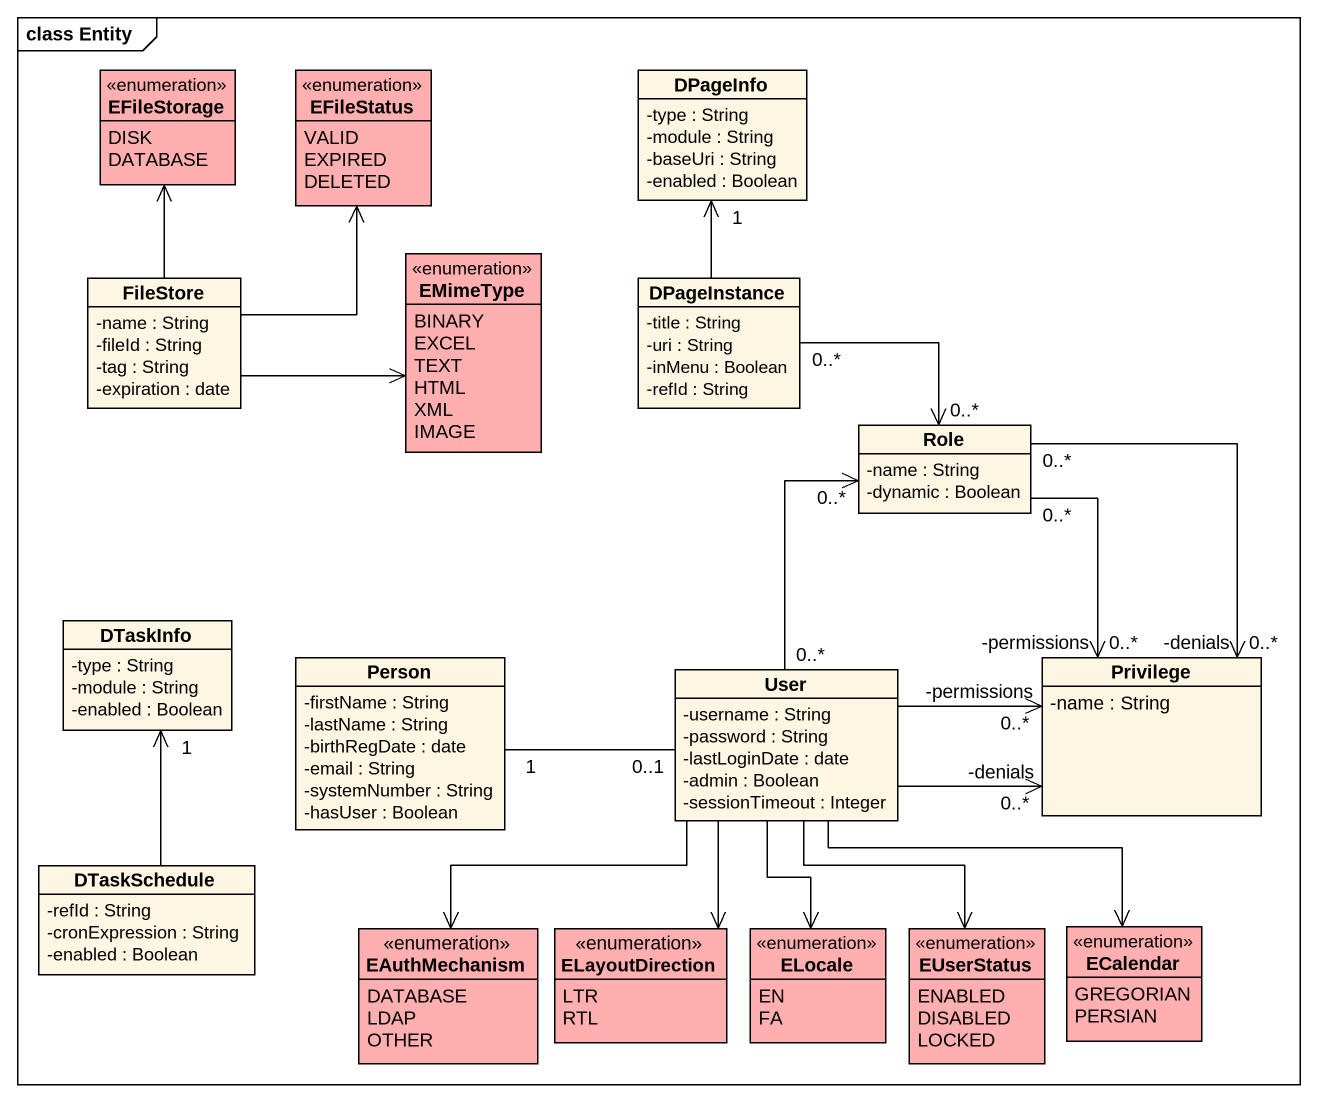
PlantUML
@startuml
mainframe class Entity
hide circle
hide empty members
skinparam classAttributeIconSize 0
enum EFileStorage #FFAFAF {
  DISK
  DATABASE
}
enum EFileStatus #FFAFAF {
  VALID
  EXPIRED
  DELETED
}
class DPageInfo {
  -type : String
  -module : String
  -baseUri : String
  -enabled : Boolean
}
class FileStore {
  -name : String
  -fileId : String
  -tag : String
  -expiration : date
}
enum EMimeType #FFAFAF {
  BINARY
  EXCEL
  TEXT
  HTML
  XML
  IMAGE
}
class DPageInstance {
  -title : String
  -uri : String
  -inMenu : Boolean
  -refId : String
}
class Role {
  -name : String
  -dynamic : Boolean
}
class DTaskInfo {
  -type : String
  -module : String
  -enabled : Boolean
}
class "Person" as Person_ {
  -firstName : String
  -lastName : String
  -birthRegDate : date
  -email : String
  -systemNumber : String
  -hasUser : Boolean
}
class User {
  -username : String
  -password : String
  -lastLoginDate : date
  -admin : Boolean
  -sessionTimeout : Integer
}
class Privilege {
  -name : String
}
class DTaskSchedule {
  -refId : String
  -cronExpression : String
  -enabled : Boolean
}
enum EAuthMechanism #FFAFAF {
  DATABASE
  LDAP
  OTHER
}
enum ELayoutDirection #FFAFAF {
  LTR
  RTL
}
enum ELocale #FFAFAF {
  EN
  FA
}
enum EUserStatus #FFAFAF {
  ENABLED
  DISABLED
  LOCKED
}
enum ECalendar #FFAFAF {
  GREGORIAN
  PERSIAN
}
FileStore -up-> EFileStorage
FileStore -up-> EFileStatus
FileStore -right-> EMimeType
DPageInstance -up-> "1" DPageInfo
DPageInstance "0..*" -right-> "0..*" Role
Role "0..*" --> "0..*\n-permissions" Privilege
Role "0..*" --> "0..*\n-denials" Privilege
User "0..*" -up-> "0..*" Role
User "0..1" -left- "1" Person_
User -right-> "0..*\n-permissions" Privilege
User -right-> "0..*\n-denials" Privilege
User --> EAuthMechanism
User --> ELayoutDirection
User --> ELocale
User --> EUserStatus
User --> ECalendar
DTaskSchedule -up-> "1" DTaskInfo
@enduml
